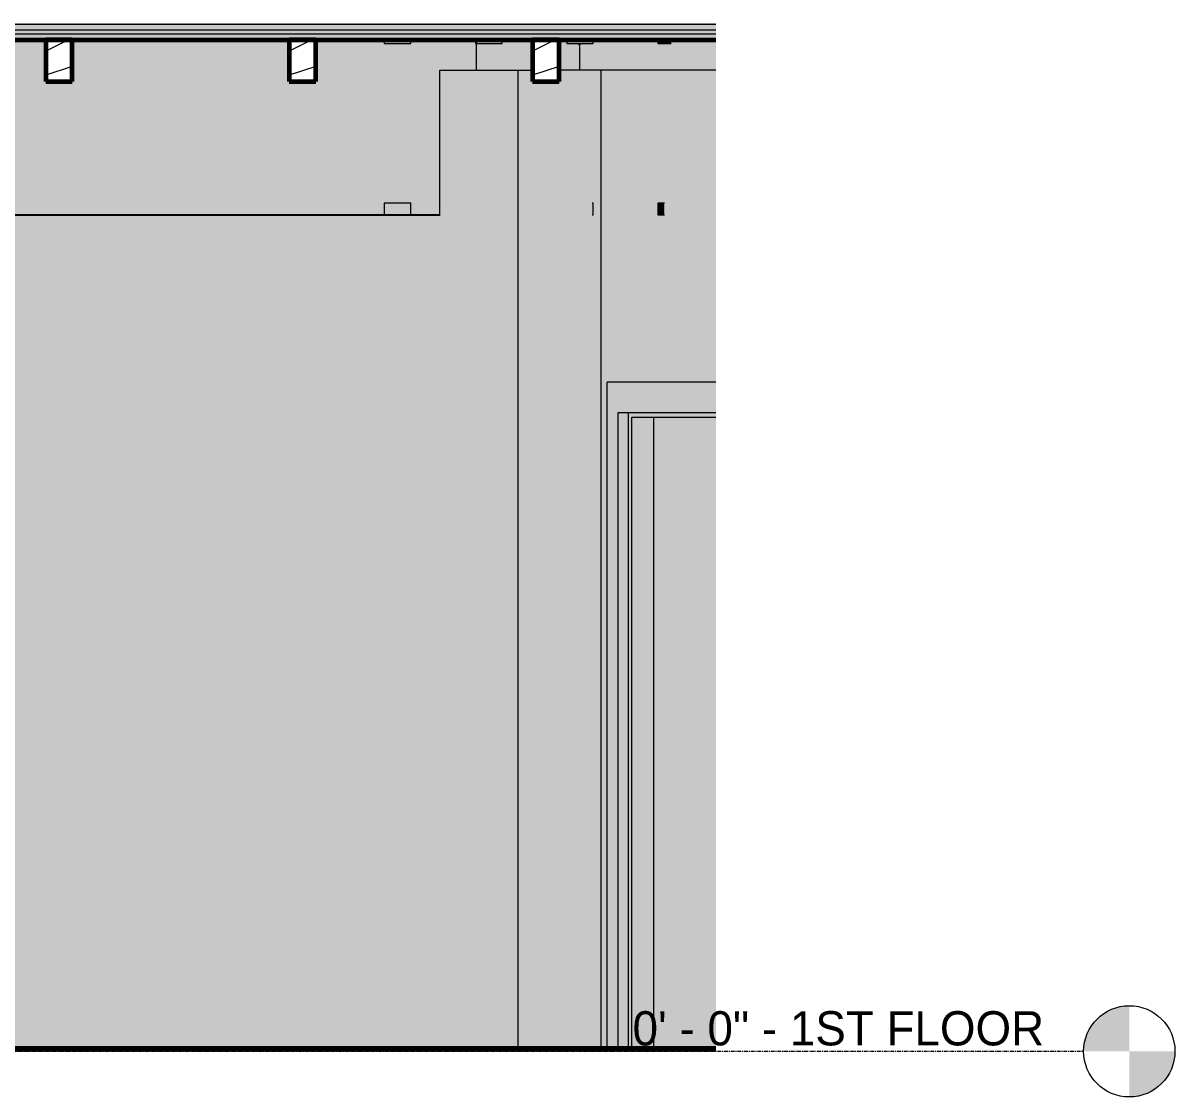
# Model space of a CAD drawing. Header units: inches. Extents: x -3547 to 717, y -19 to 229.
# Drawn here: x -2565.8 to -2414.4, y -6 to 135.2 of the extents above; entities that cross this region are included whole.
import ezdxf

# ---------------------------------------------------------------- set-up
doc = ezdxf.new("R2010")
doc.units = ezdxf.units.IN
doc.header["$MEASUREMENT"] = 0
doc.linetypes.add('Grid Line 1_2_', pattern=[0.875, 0.5, -0.125, 0.125, -0.125])
for name, color, linetype, lineweight in [('0-1', 7, 'Continuous', 5), ('0-2', 250, 'Continuous', 9), ('A-CLNG-1', 7, 'Continuous', 18), ('A-DOOR', 31, 'Continuous', 18), ('A-DOOR-FRAM', 31, 'Continuous', 9), ('A-DOOR-FRAM-1', 31, 'Continuous', 18), ('A-FLOR-1', 31, 'Continuous', 5), ('A-FLOR-2', 8, 'Continuous', 5), ('A-FLOR-3', 7, 'Continuous', 18), ('A-FLOR-4', 10, 'Continuous', 60), ('A-FLOR-LEVL', 51, 'Continuous', 9), ('A-FLOR-LEVL-1', 51, 'Grid Line 1_2_', 9), ('A-FLOR-MCUT-1', 7, 'Continuous', 18), ('A-FLOR-PATT-1', 250, 'Continuous', 9), ('A-FLOR-PATT-2', 253, 'Continuous', 9), ('I-WALL', 2, 'Continuous', 18), ('I-WALL-1', 2, 'Continuous', 5), ('S-BEAM', 12, 'Continuous', 9), ('S-BEAM-1', 250, 'Continuous', 9), ('S-BEAM-2', 10, 'Continuous', 60), ('S-BEAM-3', 254, 'Continuous', 9)]:
    doc.layers.add(name, color=color, linetype=linetype, lineweight=lineweight)
doc.styles.add('Century Gothic', font='ufonts.com_century-gothic.ttf', dxfattribs={"height": 4.5})
pattern_1 = [(0, (0, 0), (0, 2.399), []), (315, (0, 0), (2.3985062, 0), [3.393, -3.393]), (45, (0, 0), (2.3985062, 0), [3.393, -3.393])]
pattern_2 = [(216.87, (3.199, 7.997), (23.9897714, 15.9936429), [3.998, -35.986]), (206.565, (7.997, 5.598), (-7.9970807, -7.996619), [8.941, -8.941]), (198.435, (7.997, 1.599), (-15.9938446, -7.9970983), [5.058, -20.23])]

# ---------------------------------------------------------------- blocks, each defined once
blk = doc.blocks.new('CTR - 1st Phase - Shell_rvt-1-INTERIOR ELEVATION - CORRIDOR WEST _103_W_ - 1ST FLOOR -  EAST WALL')
at = {"layer": 'A-FLOR-1'}
for points in [[(-2514.76, 110), (-2511.06, 110), (-2511.06, 129), (-2506.29, 129), (-2506.29, 133), (-2527.37, 133), (-2527.37, 127.5), (-2530.87, 127.5), (-2530.87, 133), (-2559.37, 133), (-2559.37, 127.5), (-2562.87, 127.5), (-2562.87, 133), (-2591.37, 133), (-2591.37, 127.5), (-2594.87, 127.5), (-2594.87, 133), (-2623.37, 133), (-2623.37, 127.5), (-2626.87, 127.5), (-2626.87, 133), (-2643.97, 133), (-2643.97, 110), (-2516.76, 110)], [(-2492.69, 129), (-2474.75, 129), (-2474.75, 133), (-2480.62, 133), (-2480.62, 132.5), (-2482.37, 132.5), (-2482.37, 133), (-2490.87, 133), (-2490.87, 132.5), (-2492.46, 132.5), (-2492.69, 132.03), (-2492.69, 129.35)]]:
    blk.add_hatch(color=256, dxfattribs=at).paths.add_polyline_path(points, flags=0)
h = blk.add_hatch(color=256, dxfattribs=at)
h.paths.add_polyline_path([(-2495.06, 129), (-2492.69, 129), (-2492.69, 132.05), (-2492.92, 132.5), (-2494.37, 132.5), (-2494.37, 133), (-2495.37, 133), (-2495.37, 129)], flags=0)
h.paths.add_polyline_path([(-2506.29, 129), (-2498.87, 129), (-2498.87, 133), (-2502.87, 133), (-2502.87, 132.5), (-2506.29, 132.5), (-2506.29, 129.97)], flags=0)
at = {"layer": 'A-FLOR-2'}
blk.add_hatch(color=256, dxfattribs=at).paths.add_polyline_path([(-3050.86, 133.75), (-2474.75, 133.76), (-2474.75, 134.25), (-3498.94, 134.25), (-3498.94, 133.75), (-3082.86, 133.75)], flags=0)
at = {"layer": 'A-FLOR-PATT-1'}
h = blk.add_hatch(dxfattribs=at)
h.set_pattern_fill('FP_2', color=256, style=0, pattern_type=2)
h.set_pattern_definition(pattern_1)
h.paths.add_polyline_path([(-2478.75, 135), (-2474.75, 135), (-2474.75, 135.2), (-3498.94, 135.2), (-3498.94, 135), (-2480.75, 135)], flags=0)
h = blk.add_hatch(dxfattribs=at)
h.set_pattern_fill('FP_2', color=256, style=0, pattern_type=2)
h.set_pattern_definition(pattern_1)
h.paths.add_polyline_path([(-3104.2, 133), (-2474.75, 133), (-2474.75, 133.75), (-3498.94, 133.75), (-3498.94, 133), (-3114.87, 133)], flags=0)
h = blk.add_hatch(dxfattribs=at)
h.set_pattern_fill('FP_1', color=256, style=0, pattern_type=2)
h.set_pattern_definition([(135, (0, 0), (-2.1213203, -2.1213203), [])])
h.paths.add_polyline_path([(-2602.77, 0), (-2474.75, 0), (-2474.75, 0.37), (-3498.94, 0.37), (-3498.94, 0), (-2644.75, 0)], flags=0)
at = {"layer": 'A-FLOR-PATT-2'}
h = blk.add_hatch(dxfattribs=at)
h.set_pattern_fill('FP_3', color=256, style=0, pattern_type=2)
h.set_pattern_definition([(0, (0, 0), (7.68, 1.92), [0.634, -5.126, 0.634, -5.126, -30.72]), (0, (0, 0), (7.68, 1.92), [-11.52, 0.634, -10.886, 0.634, -5.126, -13.44]), (0, (0, 0), (7.68, 1.92), [-28.8, 0.634, -3.206, 0.634, -8.966]), (120, (2.88, 0.96), (-5.5027688, 5.6910751), [0.634, -5.126, 0.634, -5.126, -30.72]), (120, (2.88, 0.96), (-5.5027688, 5.6910751), [-11.52, 0.634, -10.886, 0.634, -5.126, -13.44]), (120, (2.88, 0.96), (-5.5027688, 5.6910751), [-28.8, 0.634, -3.206, 0.634, -8.966]), (240, (3.84, 4.8), (-2.1772312, -7.6110751), [0.634, -5.126, 0.634, -5.126, -30.72]), (240, (3.84, 4.8), (-2.1772312, -7.6110751), [-11.52, 0.634, -10.886, 0.634, -5.126, -13.44]), (240, (3.84, 4.8), (-2.1772312, -7.6110751), [-28.8, 0.634, -3.206, 0.634, -8.966])])
h.paths.add_polyline_path([(-3043.57, 134.25), (-2474.75, 134.26), (-2474.75, 135), (-3498.94, 135), (-3498.94, 134.25), (-3050.86, 134.25)], flags=0)
at = {"layer": 'A-CLNG-1'}
blk.add_line((-2643.97, 110), (-2511.06, 110), dxfattribs=at)
at = {"layer": 'A-FLOR-3'}
for p, q in [((-2506.29, 133), (-2506.29, 129)), ((-2492.69, 132.05), (-2492.69, 129)), ((-2511.06, 110), (-2643.97, 110))]:
    blk.add_line(p, q, dxfattribs=at)
at = {"layer": 'A-FLOR-4'}
for p, q in [((-3498.94, 133), (-2474.75, 133)), ((-2474.75, 0.37), (-3498.94, 0.37))]:
    blk.add_line(p, q, dxfattribs=at)
at = {"layer": 'A-FLOR-MCUT-1'}
for p, q in [((-2474.75, 135), (-3498.94, 135)), ((-2474.75, 134.25), (-3498.94, 134.25)), ((-2474.75, 133.75), (-3498.94, 133.75)), ((-2474.75, 0), (-3498.94, 0))]:
    blk.add_line(p, q, dxfattribs=at)
blk = doc.blocks.new('LVL-Laminated Veneer Lumber - 4X6 S_ PINE - NO_ 1-V22-INTERIOR ELEVATION - CORRIDOR WEST _103_W_ - 1ST FLOOR -  EAST WALL')
at = {"layer": 'S-BEAM'}
h = blk.add_hatch(dxfattribs=at)
h.set_pattern_fill('FP_6', color=256, style=0, pattern_type=2)
h.set_pattern_definition(pattern_2)
h.paths.add_polyline_path([(-2562.87, 127.5), (-2559.37, 127.5), (-2559.37, 133), (-2562.87, 133), (-2562.87, 132.57)], flags=0)
at = {"layer": 'S-BEAM-2'}
for p, q in [((-2559.37, 133), (-2562.87, 133)), ((-2562.87, 133), (-2562.87, 127.5)), ((-2559.37, 127.5), (-2559.37, 133)), ((-2562.87, 127.5), (-2559.37, 127.5))]:
    blk.add_line(p, q, dxfattribs=at)
blk = doc.blocks.new('LVL-Laminated Veneer Lumber - 4X6 S_ PINE - NO_ 1-V23-INTERIOR ELEVATION - CORRIDOR WEST _103_W_ - 1ST FLOOR -  EAST WALL')
at = {"layer": 'S-BEAM'}
h = blk.add_hatch(dxfattribs=at)
h.set_pattern_fill('FP_6', color=256, style=0, pattern_type=2)
h.set_pattern_definition(pattern_2)
h.paths.add_polyline_path([(-2530.87, 127.5), (-2527.37, 127.5), (-2527.37, 133), (-2530.87, 133), (-2530.87, 128.89)], flags=0)
at = {"layer": 'S-BEAM-2'}
for p, q in [((-2527.37, 133), (-2530.87, 133)), ((-2530.87, 133), (-2530.87, 127.5)), ((-2527.37, 127.5), (-2527.37, 133)), ((-2530.87, 127.5), (-2527.37, 127.5))]:
    blk.add_line(p, q, dxfattribs=at)
blk = doc.blocks.new('LVL-Laminated Veneer Lumber - 4X6 S_ PINE - NO_ 1-2421839-INTERIOR ELEVATION - CORRIDOR WEST _103_W_ - 1ST FLOOR -  EAST WALL')
at = {"layer": 'S-BEAM'}
h = blk.add_hatch(dxfattribs=at)
h.set_pattern_fill('FP_6', color=256, style=0, pattern_type=2)
h.set_pattern_definition(pattern_2)
h.paths.add_polyline_path([(-2495.37, 127.5), (-2495.37, 133), (-2498.87, 133), (-2498.87, 127.5), (-2498.75, 127.5)], flags=0)
at = {"layer": 'S-BEAM-2'}
for p, q in [((-2495.37, 133), (-2498.87, 133)), ((-2498.87, 133), (-2498.87, 127.5)), ((-2495.37, 127.5), (-2495.37, 133)), ((-2498.87, 127.5), (-2495.37, 127.5))]:
    blk.add_line(p, q, dxfattribs=at)
blk = doc.blocks.new('TRUSS - 24_-2436052-INTERIOR ELEVATION - CORRIDOR WEST _103_W_ - 1ST FLOOR -  EAST WALL')
at = {"layer": 'S-BEAM-3'}
for points in [[(-2480.75, 132.5), (-2480.62, 132.5), (-2480.62, 133), (-2482.37, 133), (-2482.37, 132.5)], [(-2481.51, 110), (-2481.51, 111.5), (-2482.37, 111.5), (-2482.37, 110)]]:
    blk.add_hatch(color=256, dxfattribs=at).paths.add_polyline_path(points, flags=0)
at = {"layer": 'S-BEAM-1'}
for p, q in [((-2482.37, 133), (-2482.37, 132.5)), ((-2482.37, 132.5), (-2480.62, 132.5)), ((-2482.37, 111.5), (-2482.37, 110)), ((-2481.51, 111.5), (-2482.37, 111.5)), ((-2482.37, 110), (-2481.51, 110))]:
    blk.add_line(p, q, dxfattribs=at)
blk = doc.blocks.new('TRUSS - 24_-2436092-INTERIOR ELEVATION - CORRIDOR WEST _103_W_ - 1ST FLOOR -  EAST WALL')
at = {"layer": 'S-BEAM-3'}
for points in [[(-2490.87, 132.5), (-2490.87, 133), (-2494.37, 133), (-2494.37, 132.5), (-2492.46, 132.5)], [(-2492.69, 132.05), (-2492.46, 132.5), (-2492.92, 132.5), (-2492.74, 132.14)], [(-2490.87, 110), (-2490.87, 111.5), (-2491.01, 111.5), (-2491.01, 110)]]:
    blk.add_hatch(color=256, dxfattribs=at).paths.add_polyline_path(points, flags=0)
at = {"layer": 'S-BEAM-1'}
for p, q in [((-2494.37, 133), (-2494.37, 132.5)), ((-2494.37, 132.5), (-2490.87, 132.5)), ((-2490.87, 132.5), (-2490.87, 133)), ((-2490.87, 111.5), (-2491.01, 111.5)), ((-2490.87, 110), (-2490.87, 111.5)), ((-2491.01, 110), (-2490.87, 110))]:
    blk.add_line(p, q, dxfattribs=at)
blk = doc.blocks.new('TRUSS - 24_-2436132-INTERIOR ELEVATION - CORRIDOR WEST _103_W_ - 1ST FLOOR -  EAST WALL')
at = {"layer": 'S-BEAM-3'}
blk.add_hatch(color=256, dxfattribs=at).paths.add_polyline_path([(-2504.76, 132.5), (-2502.87, 132.5), (-2502.87, 133), (-2506.29, 133), (-2506.29, 132.5)], flags=0)
at = {"layer": 'S-BEAM-1'}
for p, q in [((-2506.37, 133), (-2506.37, 132.5)), ((-2506.37, 132.5), (-2502.87, 132.5)), ((-2502.87, 132.5), (-2502.87, 133))]:
    blk.add_line(p, q, dxfattribs=at)
blk = doc.blocks.new('TRUSS - 24_-V24-INTERIOR ELEVATION - CORRIDOR WEST _103_W_ - 1ST FLOOR -  EAST WALL')
at = {"layer": 'S-BEAM-1'}
for p, q in [((-2518.37, 133), (-2518.37, 132.5)), ((-2518.37, 132.5), (-2514.87, 132.5)), ((-2514.87, 132.5), (-2514.87, 133)), ((-2518.37, 111.5), (-2518.37, 110)), ((-2514.87, 111.5), (-2518.37, 111.5)), ((-2514.87, 110), (-2514.87, 111.5)), ((-2518.37, 110), (-2514.87, 110))]:
    blk.add_line(p, q, dxfattribs=at)
blk = doc.blocks.new('CTR - 1st Phase - Structure_rvt-1-INTERIOR ELEVATION - CORRIDOR WEST _103_W_ - 1ST FLOOR -  EAST WALL')
at = {"layer": '0-2'}
for name in ['LVL-Laminated Veneer Lumber - 4X6 S_ PINE - NO_ 1-V22-INTERIOR ELEVATION - CORRIDOR WEST _103_W_ - 1ST FLOOR -  EAST WALL', 'LVL-Laminated Veneer Lumber - 4X6 S_ PINE - NO_ 1-V23-INTERIOR ELEVATION - CORRIDOR WEST _103_W_ - 1ST FLOOR -  EAST WALL', 'TRUSS - 24_-V24-INTERIOR ELEVATION - CORRIDOR WEST _103_W_ - 1ST FLOOR -  EAST WALL', 'TRUSS - 24_-2436132-INTERIOR ELEVATION - CORRIDOR WEST _103_W_ - 1ST FLOOR -  EAST WALL', 'LVL-Laminated Veneer Lumber - 4X6 S_ PINE - NO_ 1-2421839-INTERIOR ELEVATION - CORRIDOR WEST _103_W_ - 1ST FLOOR -  EAST WALL', 'TRUSS - 24_-2436092-INTERIOR ELEVATION - CORRIDOR WEST _103_W_ - 1ST FLOOR -  EAST WALL', 'TRUSS - 24_-2436052-INTERIOR ELEVATION - CORRIDOR WEST _103_W_ - 1ST FLOOR -  EAST WALL']:
    blk.add_blockref(name, (0, 0), dxfattribs=at)
blk = doc.blocks.new('HOLLOW METAL - UNIT DOOR-2191977-INTERIOR ELEVATION - CORRIDOR WEST _103_W_ - 1ST FLOOR -  EAST WALL')
at = {"layer": 'A-DOOR'}
blk.add_hatch(color=256, dxfattribs=at).paths.add_polyline_path([(-2474.75, 0.38), (-2474.75, 83.38), (-2482.89, 83.38), (-2482.89, 0.38)], flags=0)
at = {"layer": 'A-DOOR-FRAM-1'}
for points in [[(-2487.62, 0.38), (-2487.62, 84), (-2474.75, 84), (-2474.75, 88), (-2489.03, 88), (-2489.03, 0.38), (-2488.5, 0.38)], [(-2486.25, 0.38), (-2486.25, 84), (-2487.62, 84), (-2487.62, 0.38)], [(-2486.25, 0.38), (-2485.81, 0.38), (-2485.81, 83.38), (-2474.75, 83.38), (-2474.75, 84), (-2486.25, 84), (-2486.25, 67.59)], [(-2485.81, 0.38), (-2482.89, 0.38), (-2482.89, 83.38), (-2485.81, 83.38), (-2485.81, 67.59)]]:
    blk.add_hatch(color=256, dxfattribs=at).paths.add_polyline_path(points, flags=0)
at = {"layer": 'A-DOOR-FRAM'}
for p, q in [((-2489.03, 0.38), (-2489.03, 88)), ((-2474.75, 88), (-2489.03, 88)), ((-2487.62, 0.38), (-2487.62, 84)), ((-2487.62, 84), (-2474.75, 84)), ((-2486.25, 0.38), (-2486.25, 84)), ((-2485.81, 0.38), (-2485.81, 83.38)), ((-2485.81, 83.38), (-2474.75, 83.38)), ((-2482.89, 0.38), (-2482.89, 83.38))]:
    blk.add_line(p, q, dxfattribs=at)
blk = doc.blocks.new('Level - Level Head - Circle-50818-INTERIOR ELEVATION - CORRIDOR WEST _103_W_ - 1ST FLOOR -  EAST WALL')
at = {"layer": 'A-FLOR-LEVL'}
h = blk.add_hatch(color=256, dxfattribs=at)
edge = h.paths.add_edge_path(flags=0)
edge.add_line((-2420.4, 0), (-2426.4, 0))
edge.add_arc((-2420.4, 0), 6, 90, 180, ccw=False)
edge.add_line((-2420.4, 6), (-2420.4, 0))
h = blk.add_hatch(color=256, dxfattribs=at)
edge = h.paths.add_edge_path(flags=0)
edge.add_line((-2420.4, -6), (-2420.4, 0))
edge.add_line((-2420.4, 0), (-2414.4, 0))
edge.add_arc((-2420.4, 0), 6, 270, 360, ccw=False)
blk.add_circle((-2420.4, 0), 6, dxfattribs=at)

msp = doc.modelspace()

# ---------------------------------------------------------------- hatches: boundary and pattern name
at = {"layer": 'I-WALL'}
h = msp.add_hatch(color=256, dxfattribs=at)
h.paths.add_polyline_path([(-2489.82754, 0.375), (-2489.03205, 0.375), (-2489.03205, 88), (-2474.74951, 88), (-2474.74951, 129), (-2489.82754, 129), (-2489.82754, 67.5899)], flags=0)
h.paths.add_polyline_path([(-2482.37374, 110), (-2482.37374, 111.5), (-2481.50762, 111.5), (-2481.50762, 110)], flags=0)
at = {"layer": 'I-WALL-1'}
for points in [[(-2500.80557, 0.375), (-2500.80557, 129), (-2511.05862, 129), (-2511.05862, 0.375), (-2500.84056, 0.375)], [(-2602.77301, 0.375), (-2511.05862, 0.375), (-2511.05862, 109.875), (-2644.74874, 109.875), (-2644.74874, 0.375)]]:
    msp.add_hatch(color=256, dxfattribs=at).paths.add_polyline_path(points, flags=0)
h = msp.add_hatch(color=256, dxfattribs=at)
h.paths.add_polyline_path([(-2489.82754, 0.375), (-2489.82754, 129), (-2495.37374, 129), (-2495.37374, 127.5), (-2498.87374, 127.5), (-2498.87374, 129), (-2500.80557, 129), (-2500.80557, 0.375)], flags=0)
h.paths.add_polyline_path([(-2490.87374, 110), (-2491.00762, 110), (-2491.00762, 111.5), (-2490.87374, 111.5), (-2490.87374, 110.89999)], flags=0)

# ---------------------------------------------------------------- linework, layer by layer
at = {"layer": 'A-FLOR-LEVL-1'}
msp.add_line((-3547.29874, 0), (-2426.3971, 0), dxfattribs=at)
at = {"layer": 'I-WALL'}
for p, q in [((-2511.05862, 109.875), (-2511.05862, 129)), ((-2511.05862, 129), (-2498.87374, 129)), ((-2500.80557, 129), (-2500.80557, 0.375)), ((-2474.74951, 129), (-2495.37374, 129)), ((-2489.82754, 0.375), (-2489.82754, 129)), ((-2511.05862, 109.875), (-2644.74874, 109.875))]:
    msp.add_line(p, q, dxfattribs=at)

# ---------------------------------------------------------------- block references
at = {"layer": '0-1'}
for name in ['CTR - 1st Phase - Shell_rvt-1-INTERIOR ELEVATION - CORRIDOR WEST _103_W_ - 1ST FLOOR -  EAST WALL', 'CTR - 1st Phase - Structure_rvt-1-INTERIOR ELEVATION - CORRIDOR WEST _103_W_ - 1ST FLOOR -  EAST WALL']:
    msp.add_blockref(name, (0, 0), dxfattribs=at)
at = {"layer": 'A-DOOR'}
msp.add_blockref('HOLLOW METAL - UNIT DOOR-2191977-INTERIOR ELEVATION - CORRIDOR WEST _103_W_ - 1ST FLOOR -  EAST WALL', (0, 0), dxfattribs=at)
at = {"layer": 'A-FLOR-LEVL'}
msp.add_blockref('Level - Level Head - Circle-50818-INTERIOR ELEVATION - CORRIDOR WEST _103_W_ - 1ST FLOOR -  EAST WALL', (0, 0), dxfattribs=at)

# ---------------------------------------------------------------- texts
at = {"layer": 'A-FLOR-LEVL', "insert": (-2485.7037, 5.27539), "char_height": 4.5, "width": 64.9935, "attachment_point": 1, "style": 'Century Gothic'}
msp.add_mtext('0\' - 0" - 1ST FLOOR', dxfattribs=at)

doc.saveas('drawing.dxf')
